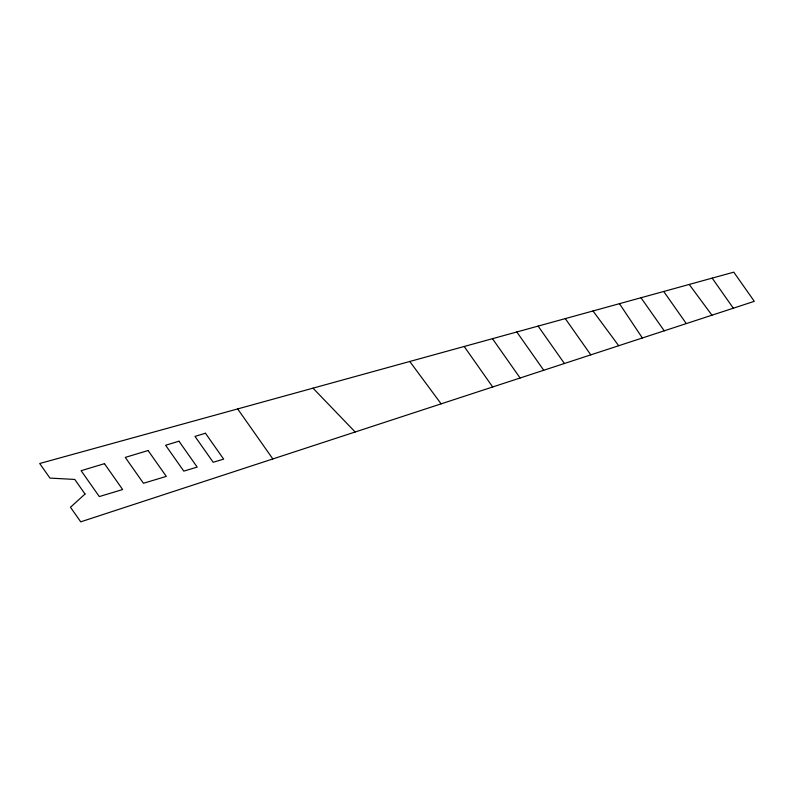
<?xml version="1.0" encoding="UTF-8"?>
<svg xmlns="http://www.w3.org/2000/svg" width="794" height="794" viewBox="0 0 794 794"><rect width="100%" height="100%" fill="white"/><g stroke="black" fill="none" stroke-linecap="round" stroke-linejoin="round"><path stroke-width="1.19" d="M313.015 388.157L355.176 431.986M689.222 284.451L711.95 315.198M593.009 310.97L618.705 345.727M409.793 361.478L441.127 403.858M712.168 278.118L733.319 308.201M663.724 291.477L685.917 323.039M640.986 297.75L664.241 330.82M565.298 318.612L590.786 354.858M538.114 326.106L564.405 363.493M516.815 331.971L543.731 370.262M492.469 338.681L520.11 377.994M464.192 346.482L492.677 386.976M237.664 408.92L272.838 458.942M619.459 303.675L642.356 337.976M85.027 494.027L70.468 507.257L80.72 521.837L754.3 301.333L733.785 272.163L39.7 463.498L49.953 478.087L74.775 479.447L85.027 494.027M104.461 463.666L81.117 470.693L99.31 496.568L122.653 489.541L104.461 463.666M148.091 450.526L125.263 457.404L143.466 483.278L166.283 476.4L148.091 450.526M178.987 441.226L165.599 445.255L183.801 471.13L197.18 467.1L178.987 441.226M205.457 433.246L194.996 436.402L213.189 462.277L223.66 459.131L205.457 433.246"/></g></svg>
